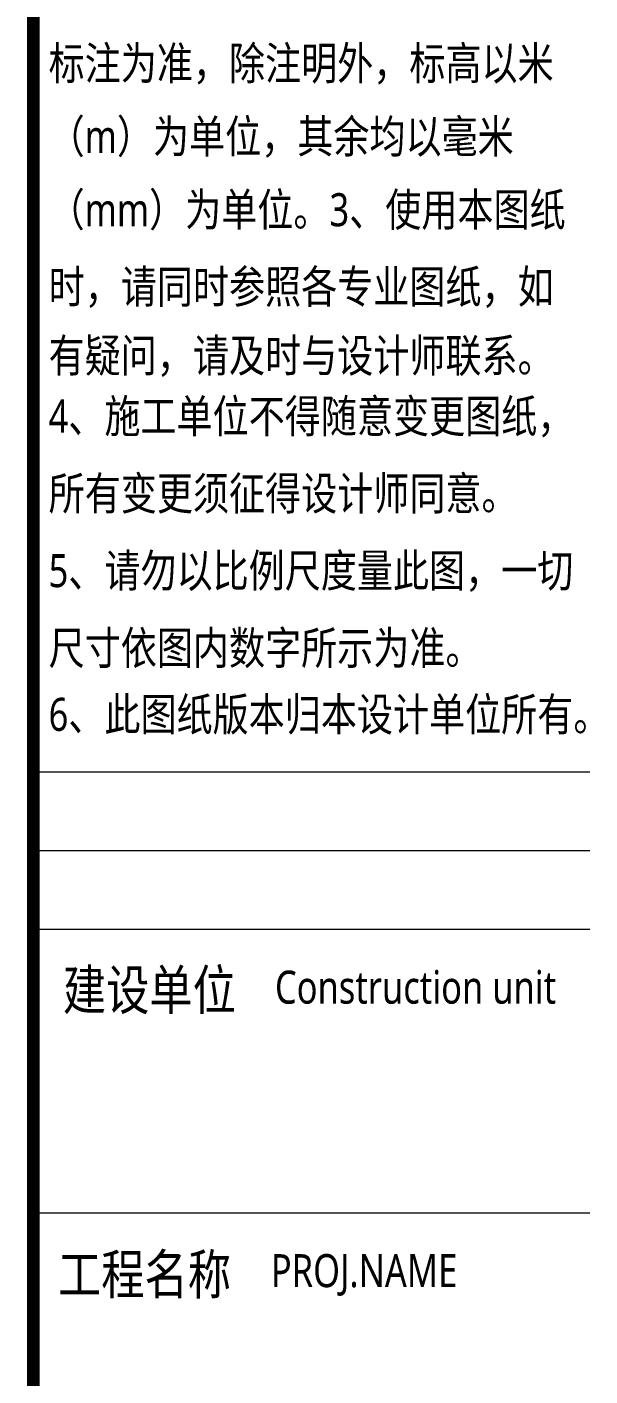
# Model space of a CAD drawing. Header units: inches. Extents: x -3733042 to -3643265, y 623859 to 997713.
# Drawn here: x -3653522 to -3649265, y 895519 to 905731 of the extents above; entities that cross this region are included whole.
import ezdxf
from ezdxf.enums import TextEntityAlignment as Align

# ---------------------------------------------------------------- set-up
doc = ezdxf.new("R2010")
doc.units = ezdxf.units.IN
doc.header["$LTSCALE"] = 1000
doc.header["$MEASUREMENT"] = 0
doc.layers.get('0').update_dxf_attribs({"lineweight": 18})
doc.layers.add('0-TK', color=4, linetype='Continuous', lineweight=18)
doc.styles.add('-黑体', font='msyh.ttf', dxfattribs={"width": 0.7})

msp = doc.modelspace()

# ---------------------------------------------------------------- linework, layer by layer
at = {"layer": '0-TK'}
for p, q in [((-3653474.1, 900093.3), (-3649264.6, 900093.3)), ((-3653474.1, 899497.2), (-3649264.6, 899497.2)), ((-3653474.1, 898901.1), (-3649264.6, 898901.1)), ((-3653474.1, 896755.3), (-3649264.6, 896755.3))]:
    msp.add_line(p, q, dxfattribs=at)
msp.add_lwpolyline([(-3653474.1, 879912.6, 96, 96, 0), (-3653474.1, 937312.6, 96, 96, 0)], format="xyseb", dxfattribs=at)

# ---------------------------------------------------------------- texts
at = {"style": '-黑体', "width": 0.8}
for s, height, p in [('标注为准，除注明外，标高以米', 250, (-3653358.6, 905456.7)), ('（m）为单位，其余均以毫米', 250, (-3653358.6, 904902.2)), ('（mm）为单位。3、使用本图纸', 250, (-3653358.6, 904347.7)), ('时，请同时参照各专业图纸，如', 250, (-3653358.6, 903765.4)), ('有疑问，请及时与设计师联系。', 250, (-3653358.6, 903243.7)), ('4、施工单位不得随意变更图纸，', 250, (-3653358.6, 902784.9)), ('所有变更须征得设计师同意。', 250, (-3653358.6, 902200.2)), ('5、请勿以比例尺度量此图，一切', 250, (-3653358.6, 901615.4)), ('尺寸依图内数字所示为准。', 250, (-3653358.6, 901030.6)), ('6、此图纸版本归本设计单位所有。', 250, (-3653358.6, 900527.6)), ('建设单位', 300, (-3653251.2, 898442.1)), ('工程名称', 300, (-3653288.3, 896288.9)), ('PROJ.NAME', 250, (-3651678, 896316.9))]:
    msp.add_text(s, height=height, dxfattribs=at).set_placement(p, align=Align.MIDDLE_LEFT)
at = {"insert": (-3651647.2, 898461), "char_height": 250, "width": 3277.002, "attachment_point": 4, "style": '-黑体'}
msp.add_mtext('{\\W0.8;Construction unit  }', dxfattribs=at)

doc.saveas('drawing.dxf')
